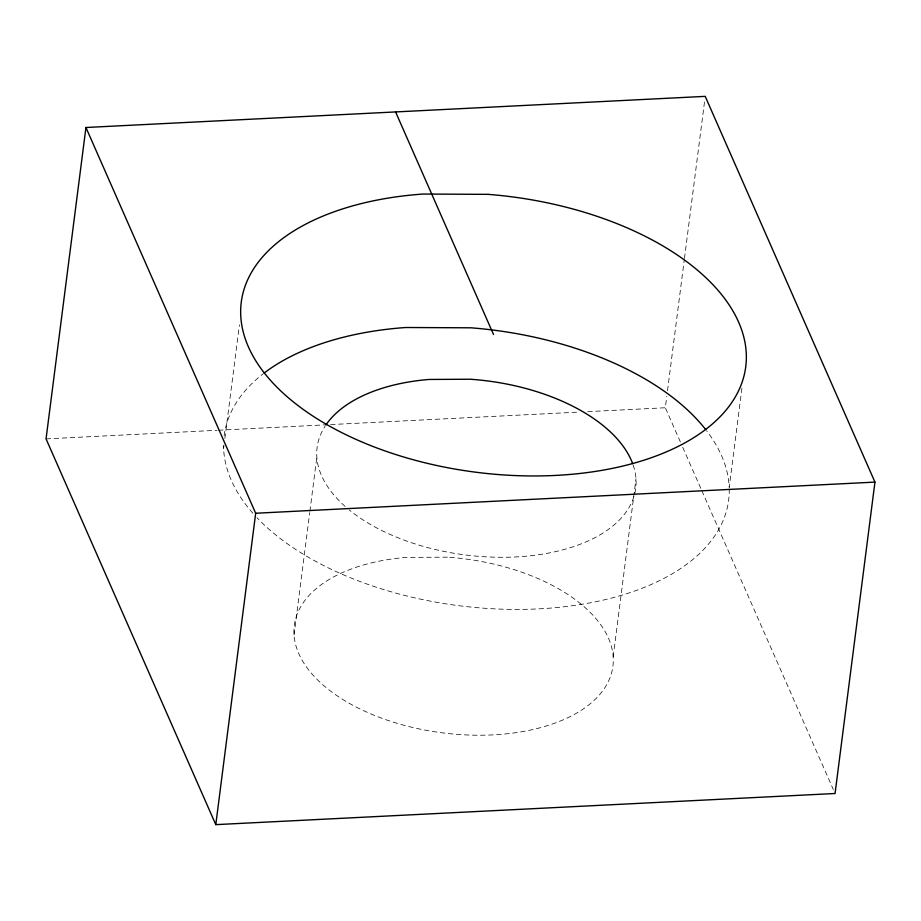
<?xml version="1.0" encoding="UTF-8"?>
<svg xmlns="http://www.w3.org/2000/svg" width="921" height="921" viewBox="0 0 921 921"><rect width="100%" height="100%" fill="white"/><g stroke="black" fill="none" stroke-linecap="round" stroke-linejoin="round"><path stroke-width="0.69" stroke-dasharray="4.61 3.45" d="M223.607 448.331L223.976 445.499M224.885 438.396L239.437 324.814M294.041 635.03L309.721 512.606M309.905 511.19L316.836 457.092M613.19 656.708L635.985 478.77M680.389 441.976L665.319 407.75L666.781 396.375M667.506 390.688L684.268 259.872M684.453 258.456L704.669 100.619M741.935 388.144L729.202 487.531A254.3 138.875 7.3 0 0 706.545 430.671M46.05 438.891L217.034 430.291M218.473 430.222L324.791 424.88M330.547 424.581L577.674 412.159M587.736 411.652L665.319 407.75M682.703 447.249L701.238 489.373M701.814 490.697L833.321 789.55M633.13 465.024A160.611 87.714 7.3 0 1 541.721 554.269A160.611 87.714 7.3 0 1 349.232 509.912M345.133 506.423A160.611 87.714 7.3 0 1 325.044 426.262M729.236 488.924A254.3 138.875 7.3 0 1 542.849 608.631A254.3 138.875 7.3 0 1 256.982 517.706M252.872 513.216A254.3 138.875 7.3 0 1 223.55 445.545M224.148 435.76A254.3 138.875 7.3 0 1 262.876 374.03M447.387 557.17L406.299 557.389A160.611 87.714 7.3 0 0 335.371 694.584A160.611 87.714 7.3 0 0 600.86 693.179A160.611 87.714 7.3 0 0 447.387 557.17"/><path stroke-width="1.38" d="M85.941 127.501L46.05 438.891L215.79 824.64L835.059 793.499L874.95 482.109L705.21 96.36L85.941 127.501L255.681 513.25L215.79 824.64M255.681 513.25L874.95 482.109M395.581 111.925L493.506 334.473M325.804 425.111A160.611 87.714 7.3 0 1 429.094 379.452L470.182 379.233A160.611 87.714 7.3 0 1 632.646 463.643M263.959 373.189A254.3 138.875 7.3 0 1 405.701 327.508L470.942 327.807A254.3 138.875 7.3 0 1 705.647 429.508M488.038 194.354L422.797 194.055A254.3 138.875 7.3 0 0 303.366 409.534A254.3 138.875 7.3 0 0 724.919 411.457A254.3 138.875 7.3 0 0 488.038 194.354"/></g></svg>
